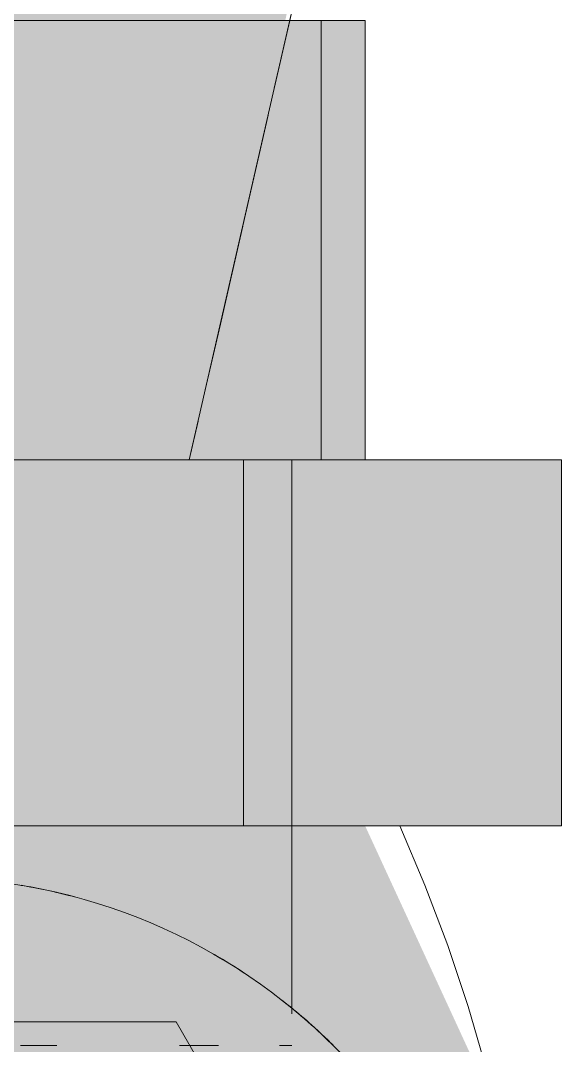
# Model space of a CAD drawing. Header units: millimetres. Extents: x -4000 to 187956, y -58990 to 162485.
# Drawn here: x 13923.24 to 13941.71, y 15914.24 to 15949.24 of the extents above; entities that cross this region are included whole.
import ezdxf

# ---------------------------------------------------------------- set-up
doc = ezdxf.new("R2010")
doc.units = ezdxf.units.MM
doc.layers.add('A-GENM', color=13, linetype='Continuous', lineweight=9)
doc.layers.add('P-PIPE', color=3, linetype='Continuous', lineweight=9)

# ---------------------------------------------------------------- blocks, each defined once
blk = doc.blocks.new('DHA_Cụm đồng hồ đo nước_DN15-50 _ Kèm rắc co đồng_rắc co ren ngoài_ nối thẳng ren ngoài_van 1 chiều đồng_ van cổng đồng_ - DN20-1977990-0_000')
at = {"layer": 'P-PIPE', "lineweight": 13, "transparency": 33554534}
for points in [[(-6.25, -75.5), (10.824, -75.499), (10.824, -72.5), (-10.825, -72.5), (-10.825, -75.5), (-6.893, -75.5)], [(0, -87.5), (15, -87.5), (15, -72.5), (0, -72.5), (0, -85.305)], [(-8.839, -87.5), (12.074, -87.5), (12.074, -75.5), (-12.074, -75.5), (-12.074, -87.5), (-10.825, -87.5)], [(10.825, -107.5), (12.5, -107.5), (12.074, -87.5), (-12.5, -87.5), (-12.074, -107.5), (8.839, -107.5)], [(8.66, -107.5), (10, -107.5), (9.659, -87.5), (-10, -87.5), (-9.659, -107.5), (7.071, -107.5)]]:
    blk.add_hatch(color=83, dxfattribs=at).paths.add_polyline_path(points)
at = {"layer": 'P-PIPE', "color": 83, "lineweight": 13}
for p, q in [((0, -72.5), (15, -72.5)), ((3.506, -72.5), (5.89, -72.5)), ((5.871, -72.5), (4.391, -72.5)), ((4.429, -72.5), (5.89, -72.5)), ((7.665, -72.5), (8.839, -72.5)), ((9.623, -72.5), (10.825, -72.5)), ((12.074, -72.5), (12.5, -72.5)), ((12.074, -72.5), (12.5, -72.5)), ((15, -72.5), (13.5, -72.5)), ((15, -72.5), (15, -87.5)), ((15, -87.5), (15, -72.5)), ((10.824, -87.5), (0, -87.5)), ((6.25, -87.5), (3.506, -87.5)), ((6.25, -87.5), (3.506, -87.5)), ((5, -87.5), (3.524, -87.5)), ((6.3, -87.5), (5, -87.5)), ((8.839, -87.5), (6.789, -87.5)), ((8.839, -87.5), (6.789, -87.5)), ((8.66, -87.5), (7.071, -87.5)), ((9.659, -87.5), (8.66, -87.5)), ((9.659, -87.5), (8.66, -87.5)), ((10.825, -87.5), (9.623, -87.5)), ((10.825, -87.5), (9.623, -87.5)), ((10, -87.5), (9.659, -87.5)), ((10, -87.5), (9.659, -87.5)), ((15, -87.5), (10.854, -87.5)), ((12.5, -87.5), (12.074, -87.5)), ((12.5, -87.5), (12.074, -87.5)), ((12.5, -87.5), (12.074, -87.5)), ((12.5, -87.5), (12.074, -87.5)), ((12.5, -100), (12.5, -87.5)), ((13.5, -87.5), (15, -87.5)), ((12.5, -104.767), (12.5, -100)), ((12.5, -106.423), (12.5, -104.767))]:
    blk.add_line(p, q, dxfattribs=at)
blk = doc.blocks.new('DHA_Đồng hồ đo nước_Thân gang_Nối ren_DN15-50 - DN20-1977592-0_000')
at = {"layer": 'P-PIPE', "lineweight": 13, "transparency": 33554534}
for points in [[(-87.5, 9), (-87.5, -9), (-40.069, -19.357), (-43.124, -10.824), (-44.285, -4.368), (-43.916, 6.893), (-41.764, 15.362), (-39.801, 19.903), (-85.305, 9.502)], [(-87.5, 9.546), (-87.5, -13.5), (-72.5, -13.04), (-72.5, 13.5), (-87.5, 13.04), (-87.5, 11.691)]]:
    blk.add_hatch(color=83, dxfattribs=at).paths.add_polyline_path(points)
at = {"layer": 'P-PIPE', "color": 83, "lineweight": 13}
for p, q in [((-87.5, 10.942), (-87.5, -13.5)), ((-87.5, 2.545), (-87.5, -3.308)), ((-72.5, -3.494), (-72.5, 0)), ((-72.5, -6.75), (-72.5, -3.494)), ((-87.5, -4.5), (-87.5, -7.219)), ((-72.5, -5.908), (-72.5, -4.425)), ((-72.5, -9.546), (-72.5, -6.75)), ((-87.5, -7.794), (-87.5, -8.994)), ((-87.5, -9), (-45.241, -18.659)), ((-72.5, -11.691), (-72.5, -9.546)), ((-87.5, -10.913), (-87.5, -11.691)), ((-72.5, -11.691), (-72.5, -10.913)), ((-72.5, -13.04), (-72.5, -11.691)), ((-87.5, -13.04), (-87.5, -13.5)), ((-72.5, -13.5), (-72.5, -13.04)), ((-72.5, -13.5), (-72.5, -13.04)), ((-87.5, -13.5), (-72.5, -13.5))]:
    blk.add_line(p, q, dxfattribs=at)
blk = doc.blocks.new('DHA_Van 1 chiều_Đồng_DN15-50 - DN20-1977565-0_000')
at = {"layer": 'A-GENM', "lineweight": 13, "transparency": 33554534}
blk.add_hatch(color=83, dxfattribs=at).paths.add_polyline_path([(-18.74, 0), (-17.559, -6.338), (-16.095, -9.87), (-12.958, -13.958), (-8.87, -17.095), (-4.109, -19.067), (1, -19.74), (6.109, -19.067), (10.87, -17.095), (17.363, -10.824), (18.95, -7.807), (20.481, -1.966), (20.74, 0), (18.95, 7.807), (18.095, 9.87), (14.958, 13.958), (10.87, 17.095), (6.109, 19.067), (0.705, 19.701), (-4.109, 19.067), (-8.87, 17.095), (-12.958, 13.958), (-17.559, 6.338), (-18.067, 5.109)])
at = {"layer": 'P-PIPE', "lineweight": 13, "transparency": 33554534}
for points in [[(-13.805, 6.893), (-13.805, -8.548), (1, -17.095), (15.805, -8.548), (15.805, 8.548), (0.705, 16.925), (-13.805, 8.548)], [(22.5, 10.854), (22.5, -10.854), (35, -10.824), (35, 10.854)], [(22.5, -9.659), (35, -8.66), (35, 8.66), (22.5, 8.66), (22.5, -8.66)], [(-22.5, -12.761), (-22.5, -15.522), (-9.892, -20.021), (3.403, -20.493), (13.164, -19.308), (22.5, -15.002), (22.5, 0), (1, 0), (0.705, -10), (-22.5, -10.824)], [(22.5, -10.854), (22.5, -21.708), (35, -21.708), (35, -10.854)]]:
    blk.add_hatch(color=83, dxfattribs=at).paths.add_polyline_path(points)
at = {"layer": 'A-GENM', "color": 83, "lineweight": 13}
for start, end in [(180, 360), (345, 350.5015), (326.498, 330), (315, 322.2511)]:
    blk.add_arc((1, 0), 19.74, start, end, dxfattribs=at)
at = {"layer": 'P-PIPE', "color": 83, "lineweight": 13}
for p, q in [((22.5, -10.854), (22.5, 10.854)), ((35, 10.854), (35, -10.854)), ((15.805, -8.548), (15.805, 8.548)), ((15.805, 8.548), (15.805, -8.548)), ((22.5, 0), (22.5, -11.446)), ((22.5, -5), (22.5, -3.26)), ((22.5, -5), (22.5, -3.26)), ((22.5, -3.493), (22.5, -5)), ((22.5, -3.842), (22.5, -5.445)), ((35, -3.524), (35, -5)), ((35, -5), (35, -6.3)), ((35, -7.071), (35, -8.66)), ((1, -17.095), (15.805, -8.548)), ((15.805, -8.548), (1, -17.095)), ((22.5, -10), (22.5, -8.66)), ((22.5, -10), (22.5, -8.66)), ((35, -8.66), (35, -9.659)), ((35, -8.66), (35, -9.659)), ((35, -9.659), (35, -10)), ((35, -9.659), (35, -10)), ((22.5, -10.824), (22.5, -10.854)), ((35, -10.854), (35, -10.824)), ((22.5, -21.708), (22.5, -10.854)), ((22.5, -10.854), (35, -10.854)), ((22.5, -10.854), (35, -10.854)), ((22.5, -10.948), (22.5, -11.446)), ((35, -10.854), (35, -21.708)), ((22.5, -11.446), (22.5, -16.187)), ((22.5, -12.631), (22.5, -13.817)), ((22.5, -13.459), (22.5, -16.187)), ((35, -15), (35, -13.5)), ((22.5, -15.002), (22.5, -16.187)), ((35, -21.708), (35, -15)), ((22.5, -16.187), (22.5, -21.708)), ((22.5, -21.708), (35, -21.708))]:
    blk.add_line(p, q, dxfattribs=at)
at = {"layer": 'P-PIPE', "color": 83, "lineweight": 13, "flags": 128}
blk.add_lwpolyline([(22.5, -16.187), (20.475, -17.047), (18.417, -17.825), (16.33, -18.52), (14.217, -19.131), (12.081, -19.657), (9.925, -20.097), (7.754, -20.451), (5.571, -20.717), (3.378, -20.896), (1.18, -20.987), (-1.02, -20.991), (-3.218, -20.906), (-5.411, -20.733), (-7.595, -20.473), (-9.768, -20.126), (-11.924, -19.692), (-14.062, -19.172), (-16.177, -18.567), (-18.266, -17.878), (-20.326, -17.106), (-22.354, -16.253), (-22.5, -16.187)], dxfattribs=at)
blk = doc.blocks.new('DHA_Cụm đồng hồ đo nước_DN15-50 _ Kèm rắc co đồng_rắc co ren ngoài_ nối thẳng ren ngoài_van 1 chiều đồng_ van cổng đồng_ - DN20-V2-0_000')
at = {"layer": 'P-PIPE', "lineweight": 13, "transparency": 33554534}
for points in [[(-6.25, -75.5), (10.824, -75.499), (10.824, -72.5), (-10.825, -72.5), (-10.825, -75.5), (-6.893, -75.5)], [(0, -87.5), (15, -87.5), (15, -72.5), (0, -72.5), (0, -85.305)], [(-8.839, -87.5), (12.074, -87.5), (12.074, -75.5), (-12.074, -75.5), (-12.074, -87.5), (-10.825, -87.5)], [(10.825, -107.5), (12.5, -107.5), (12.074, -87.5), (-12.5, -87.5), (-12.074, -107.5), (8.839, -107.5)], [(8.66, -107.5), (10, -107.5), (9.659, -87.5), (-10, -87.5), (-9.659, -107.5), (7.071, -107.5)]]:
    blk.add_hatch(color=83, dxfattribs=at).paths.add_polyline_path(points)
at = {"layer": 'P-PIPE', "color": 83, "lineweight": 13}
for p, q in [((5.871, -72.5), (4.391, -72.5)), ((4.429, -72.5), (5.89, -72.5)), ((4.429, -72.5), (5.89, -72.5)), ((4.523, -72.5), (5.871, -72.5)), ((12.074, -72.5), (12.5, -72.5)), ((12.074, -72.5), (12.5, -72.5)), ((15, -72.5), (13.5, -72.5)), ((13.5, -72.5), (15, -72.5)), ((15, -72.5), (15, -87.5)), ((15, -87.5), (15, -72.5)), ((9.659, -87.5), (8.66, -87.5)), ((9.659, -87.5), (8.66, -87.5)), ((10, -87.5), (9.659, -87.5)), ((10, -87.5), (9.659, -87.5)), ((12.5, -87.5), (12.074, -87.5)), ((12.5, -87.5), (12.074, -87.5)), ((12.5, -87.5), (12.074, -87.5)), ((12.5, -87.5), (12.074, -87.5)), ((12.5, -100), (12.5, -87.5)), ((15, -87.5), (13.5, -87.5)), ((13.5, -87.5), (15, -87.5)), ((12.5, -102.808), (12.5, -100)), ((12.5, -104.767), (12.5, -103.55)), ((12.5, -106.423), (12.5, -104.767)), ((3.235, -107.5), (4.48, -107.5)), ((3.235, -107.5), (4.48, -107.5)), ((4.467, -107.5), (3.26, -107.5)), ((4.467, -107.5), (3.26, -107.5)), ((9.659, -107.5), (8.66, -107.5)), ((9.659, -107.5), (8.66, -107.5)), ((10, -107.5), (9.659, -107.5)), ((10, -107.5), (9.659, -107.5)), ((12.074, -107.5), (12.5, -107.5)), ((12.074, -107.5), (12.5, -107.5))]:
    blk.add_line(p, q, dxfattribs=at)
blk = doc.blocks.new('DHA_Đồng hồ đo nước_Thân gang_Nối ren_DN15-50 - DN20-V3-0_000')
at = {"layer": 'P-PIPE', "lineweight": 13, "transparency": 33554534}
for points in [[(-87.5, 9), (-87.5, -9), (-40.069, -19.357), (-43.124, -10.824), (-44.285, -4.368), (-43.916, 6.893), (-41.764, 15.362), (-39.801, 19.903), (-85.305, 9.502)], [(-87.5, 9.546), (-87.5, -13.5), (-72.5, -13.04), (-72.5, 13.5), (-87.5, 13.04), (-87.5, 11.691)]]:
    blk.add_hatch(color=83, dxfattribs=at).paths.add_polyline_path(points)
at = {"layer": 'P-PIPE', "color": 83, "lineweight": 13}
for p, q in [((-72.5, -5.907), (-72.5, -4.425)), ((-72.5, -5.907), (-72.5, -4.425)), ((-87.5, -9), (-86.185, -9.301)), ((-85.112, -9.546), (-79.518, -10.824)), ((-79.514, -10.825), (-75.726, -11.691)), ((-87.5, -10.913), (-87.5, -11.691)), ((-87.5, -10.913), (-87.5, -11.691)), ((-72.5, -11.691), (-72.5, -10.913)), ((-72.5, -11.691), (-72.5, -10.913)), ((-74.815, -11.899), (-72.5, -12.429)), ((-72.5, -12.429), (-45.241, -18.659)), ((-87.5, -13.04), (-87.5, -13.5)), ((-87.5, -13.04), (-87.5, -13.5)), ((-72.5, -13.5), (-72.5, -13.04)), ((-72.5, -13.5), (-72.5, -13.04)), ((-87.5, -13.5), (-72.5, -13.5))]:
    blk.add_line(p, q, dxfattribs=at)
blk = doc.blocks.new('DHA_Van 1 chiều_Đồng_DN15-50 - DN20-V4-0_000')
at = {"layer": 'A-GENM', "lineweight": 13, "transparency": 33554534}
blk.add_hatch(color=83, dxfattribs=at).paths.add_polyline_path([(-18.74, 0), (-17.559, -6.338), (-16.095, -9.87), (-12.958, -13.958), (-8.87, -17.095), (-4.109, -19.067), (1, -19.74), (6.109, -19.067), (10.87, -17.095), (17.363, -10.824), (18.95, -7.807), (20.481, -1.966), (20.74, 0), (18.95, 7.807), (18.095, 9.87), (14.958, 13.958), (10.87, 17.095), (6.109, 19.067), (0.705, 19.701), (-4.109, 19.067), (-8.87, 17.095), (-12.958, 13.958), (-17.559, 6.338), (-18.067, 5.109)])
at = {"layer": 'P-PIPE', "lineweight": 13, "transparency": 33554534}
for points in [[(-13.805, 6.893), (-13.805, -8.548), (1, -17.095), (15.805, -8.548), (15.805, 8.548), (0.705, 16.925), (-13.805, 8.548)], [(22.5, 10.854), (22.5, -10.854), (35, -10.824), (35, 10.854)], [(22.5, -9.659), (35, -8.66), (35, 8.66), (22.5, 8.66), (22.5, -8.66)], [(-22.5, -12.761), (-22.5, -15.522), (-9.892, -20.021), (3.403, -20.493), (13.164, -19.308), (22.5, -15.002), (22.5, 0), (1, 0), (0.705, -10), (-22.5, -10.824)], [(22.5, -10.854), (22.5, -21.708), (35, -21.708), (35, -10.854)]]:
    blk.add_hatch(color=83, dxfattribs=at).paths.add_polyline_path(points)
at = {"layer": 'A-GENM', "color": 83, "lineweight": 13}
for start, end in [(345.3204, 350.5017), (345.3204, 350.5015), (326.4982, 330), (326.4982, 330), (315.0002, 320.4363), (315.0002, 320.4363)]:
    blk.add_arc((1, 0), 19.74, start, end, dxfattribs=at)
at = {"layer": 'P-PIPE', "color": 83, "lineweight": 13}
for p, q in [((22.5, -3.493), (22.5, -5)), ((22.5, -5), (22.5, -3.493)), ((22.5, -5), (22.5, -3.522)), ((22.5, -5), (22.5, -3.522)), ((22.5, -3.842), (22.5, -5.445)), ((22.5, -3.842), (22.5, -5.445)), ((22.5, -10), (22.5, -8.66)), ((35, -8.66), (35, -9.659)), ((35, -8.66), (35, -9.659)), ((35, -9.659), (35, -10)), ((22.5, -10.824), (22.5, -10.854)), ((22.5, -10.854), (22.5, -10.824)), ((35, -10.824), (35, -10.854)), ((35, -10.854), (35, -10.824)), ((22.5, -10.854), (35, -10.854)), ((22.5, -10.854), (35, -10.854)), ((22.5, -10.948), (22.5, -11.446)), ((22.5, -10.948), (22.5, -11.446)), ((22.5, -12.631), (22.5, -13.817)), ((22.5, -16.187), (22.5, -12.631)), ((22.5, -13.459), (22.5, -14.955)), ((22.5, -13.459), (22.5, -16.187)), ((35, -13.5), (35, -15)), ((35, -15), (35, -13.5)), ((22.5, -14.955), (22.5, -15.876)), ((22.5, -15.002), (22.5, -16.187)), ((35, -15), (35, -21.708)), ((35, -21.708), (35, -15)), ((22.5, -15.876), (22.5, -16.187)), ((22.5, -16.187), (22.5, -21.708)), ((22.5, -21.708), (22.5, -16.187)), ((22.5, -21.708), (35, -21.708))]:
    blk.add_line(p, q, dxfattribs=at)
at = {"layer": 'P-PIPE', "color": 83, "lineweight": 13, "flags": 128}
blk.add_lwpolyline([(22.5, -16.187), (20.475, -17.047), (18.417, -17.825), (16.33, -18.52), (14.217, -19.131), (12.081, -19.657), (9.925, -20.097), (7.754, -20.451), (6.033, -20.661)], dxfattribs=at)
blk = doc.blocks.new('DHA_Cụm đồng hồ đo nước_DN15-50 _ Kèm rắc co đồng_rắc co ren ngoài_ nối thẳng ren ngoài_van 1 chiều đồng_ van cổng đồng_ - DN20-V8-0_000')
at = {"layer": 'P-PIPE', "lineweight": 13, "transparency": 33554534}
for points in [[(13909.175, 15946.238), (13930.825, 15946.24), (13930.825, 15949.238), (13909.175, 15949.238)], [(13920, 15934.238), (13935, 15934.238), (13935, 15949.238), (13920, 15949.238), (13920, 15936.432)], [(13907.926, 15934.238), (13932.074, 15934.238), (13932.074, 15946.238), (13907.926, 15946.238), (13907.926, 15936.432)], [(13920, 15914.238), (13932.5, 15914.238), (13932.074, 15934.238), (13907.5, 15934.238), (13907.926, 15914.238), (13916.765, 15914.238)], [(13930, 15914.238), (13929.659, 15934.238), (13910, 15934.238), (13910.341, 15914.238), (13929.659, 15914.238)]]:
    blk.add_hatch(color=83, dxfattribs=at).paths.add_polyline_path(points)
at = {"layer": 'P-PIPE', "color": 83, "lineweight": 13}
for p, q in [((13925.871, 15949.238), (13924.391, 15949.238)), ((13924.391, 15949.238), (13925.871, 15949.238)), ((13935, 15949.238), (13933.5, 15949.238)), ((13933.5, 15949.238), (13935, 15949.238)), ((13935, 15949.237), (13935, 15934.238)), ((13935, 15934.238), (13935, 15949.237)), ((13932.5, 15921.738), (13932.5, 15934.237)), ((13935, 15934.238), (13933.5, 15934.238)), ((13933.5, 15934.238), (13935, 15934.238)), ((13932.5, 15918.929), (13932.5, 15921.737)), ((13932.5, 15916.971), (13932.5, 15918.187)), ((13932.5, 15915.315), (13932.5, 15916.971))]:
    blk.add_line(p, q, dxfattribs=at)
for centre, major_axis, start_param, end_param in [((13920, 15949.238), (12.5, 0), 1.080107, 1.208604), ((13920, 15949.238), (12.5, 0), 5.07458, 5.203078), ((13920, 15949.238), (12.5, 0), 0, 0.261799), ((13920, 15949.238), (-12.5, 0), 2.879793, 3.141593), ((13920, 15934.238), (10, 0), 0.261799, 0.523599), ((13920, 15934.238), (-10, 0), 2.617994, 2.879793), ((13920, 15934.238), (-10, 0), 3.141593, 3.403392), ((13920, 15934.238), (-10, 0), 2.879793, 3.141593), ((13920, 15934.238), (-12.5, 0), 3.141593, 3.403392), ((13920, 15934.238), (-12.5, 0), 2.879793, 3.141593), ((13920, 15934.238), (-12.5, 0), 2.879793, 3.141593), ((13920, 15934.238), (-12.5, 0), 3.141593, 3.403392), ((13920, 15914.238), (12.5, 0), 4.974188, 5.07898), ((13920, 15914.238), (-12.5, 0), 4.345797, 4.45059), ((13920, 15914.238), (10, 0), 1.107771, 1.238761), ((13920, 15914.238), (-10, 0), 1.902832, 2.033821), ((13920, 15914.238), (10, 0), 0.261799, 0.523599), ((13920, 15914.238), (-10, 0), 2.617994, 2.879793), ((13920, 15914.238), (-10, 0), 3.141593, 3.403392), ((13920, 15914.238), (-10, 0), 2.879793, 3.141593), ((13920, 15914.238), (-12.5, 0), 2.879793, 3.141593), ((13920, 15914.238), (12.5, 0), 0, 0.261799)]:
    blk.add_ellipse(centre, major_axis=major_axis, ratio=0.000003, start_param=start_param, end_param=end_param, dxfattribs=at)
blk = doc.blocks.new('DHA_Đồng hồ đo nước_Thân gang_Nối ren_DN15-50 - DN20-V9-0_000')
at = {"layer": 'P-PIPE', "lineweight": 13, "transparency": 33554534}
for points in [[(13917.75, 15934.238), (13929, 15934.238), (13939.357, 15981.669), (13930.825, 15978.614), (13924.368, 15977.453), (13913.107, 15977.823), (13904.638, 15979.974), (13900.098, 15981.937), (13912.125, 15934.238), (13917.536, 15934.238)], [(13920, 15934.238), (13933.5, 15934.238), (13933.04, 15949.238), (13906.5, 15949.238), (13906.96, 15934.238), (13917.536, 15934.238)]]:
    blk.add_hatch(color=83, dxfattribs=at).paths.add_polyline_path(points)
at = {"layer": 'P-PIPE', "color": 83, "lineweight": 13}
for p, q in [((13932.429, 15949.237), (13938.659, 15976.496)), ((13931.9, 15946.923), (13932.429, 15949.237)), ((13933.5, 15934.238), (13933.5, 15949.237)), ((13931.112, 15943.48), (13931.691, 15946.013)), ((13930.825, 15942.224), (13931.112, 15943.479)), ((13930.459, 15940.621), (13930.825, 15942.22)), ((13930.059, 15938.869), (13930.459, 15940.621)), ((13929.546, 15936.627), (13930.059, 15938.869)), ((13929, 15934.238), (13929.301, 15935.553))]:
    blk.add_line(p, q, dxfattribs=at)
for centre, major_axis, start_param, end_param in [((13920, 15949.238), (13.5, 0), 1.117872, 1.236851), ((13920, 15949.238), (13.5, 0), 5.046333, 5.165313), ((13920, 15949.238), (13.5, 0), 0.523599, 0.629389), ((13920, 15949.238), (13.5, 0), 5.653797, 5.759586), ((13920, 15949.238), (-13.5, 0), 3.141593, 3.403392), ((13920, 15949.238), (-13.5, 0), 2.879793, 3.141593), ((13920, 15934.238), (-13.5, 0), 2.512204, 2.617994), ((13920, 15934.238), (13.5, 0), 0.523599, 0.629389), ((13920, 15934.238), (-13.5, 0), 2.879793, 3.141593), ((13920, 15934.238), (13.5, 0), 0, 0.261799)]:
    blk.add_ellipse(centre, major_axis=major_axis, ratio=0.000003, start_param=start_param, end_param=end_param, dxfattribs=at)
blk = doc.blocks.new('DHA_Van 1 chiều_Đồng_DN15-50 - DN20-V10-0_000')
at = {"layer": 'A-GENM', "lineweight": 13, "transparency": 33554534}
blk.add_hatch(color=83, dxfattribs=at).paths.add_polyline_path([(13920, 15880.498), (13926.336, 15881.679), (13929.87, 15883.143), (13933.958, 15886.28), (13937.095, 15890.368), (13939.068, 15895.129), (13939.74, 15900.238), (13939.068, 15905.347), (13937.095, 15910.108), (13930.825, 15916.601), (13927.809, 15918.187), (13921.966, 15919.719), (13920, 15919.978), (13912.192, 15918.187), (13910.13, 15917.333), (13906.042, 15914.196), (13902.905, 15910.108), (13900.933, 15905.347), (13900.299, 15899.942), (13900.933, 15895.129), (13902.905, 15890.368), (13906.042, 15886.28), (13913.664, 15881.679), (13914.891, 15881.171)])
at = {"layer": 'P-PIPE', "lineweight": 13, "transparency": 33554534}
for points in [[(13909.146, 15921.738), (13930.854, 15921.738), (13930.825, 15934.238), (13909.146, 15934.238)], [(13929.659, 15921.738), (13928.66, 15934.238), (13911.34, 15934.238), (13911.34, 15921.738), (13928.66, 15921.738)], [(13930.854, 15921.738), (13941.709, 15921.738), (13941.709, 15934.238), (13930.854, 15934.238)], [(13930, 15876.738), (13935.522, 15876.738), (13940.021, 15889.346), (13940.493, 15902.642), (13939.308, 15912.402), (13935.002, 15921.738), (13920, 15921.738), (13920, 15900.238), (13930, 15899.942), (13930, 15877.113)], [(13913.107, 15885.433), (13928.548, 15885.433), (13937.095, 15900.238), (13928.548, 15915.043), (13911.452, 15915.043), (13903.076, 15899.942), (13911.452, 15885.433)]]:
    blk.add_hatch(color=83, dxfattribs=at).paths.add_polyline_path(points)
at = {"layer": 'A-GENM', "color": 83, "lineweight": 13}
for start, end in [(75.3204, 80.5015), (75.3204, 80.5015), (56.4982, 60), (56.4982, 60), (45.0002, 50.4361), (45.0002, 50.4361)]:
    blk.add_arc((13920, 15900.238), 19.74, start, end, dxfattribs=at)
at = {"layer": 'P-PIPE', "color": 83, "lineweight": 13}
for p, q in [((13930.825, 15934.238), (13930.854, 15934.238)), ((13930.854, 15934.238), (13930.825, 15934.238)), ((13930.854, 15921.738), (13930.854, 15934.237)), ((13930.854, 15921.738), (13930.854, 15934.237)), ((13933.5, 15934.238), (13935, 15934.238)), ((13935, 15934.238), (13933.5, 15934.238)), ((13935, 15934.238), (13941.708, 15934.238)), ((13941.708, 15934.238), (13935, 15934.238)), ((13941.709, 15921.738), (13941.709, 15934.237)), ((13923.493, 15921.738), (13925, 15921.738)), ((13925, 15921.738), (13923.493, 15921.738)), ((13930.825, 15921.738), (13930.854, 15921.738)), ((13930.854, 15921.738), (13930.825, 15921.738)), ((13932.631, 15921.738), (13933.817, 15921.738)), ((13933.817, 15921.738), (13932.631, 15921.738)), ((13935.002, 15921.738), (13933.817, 15921.738)), ((13935.002, 15921.738), (13936.187, 15921.738)), ((13936.187, 15921.738), (13935.002, 15921.738)), ((13936.187, 15921.738), (13941.708, 15921.738)), ((13941.708, 15921.738), (13936.187, 15921.738))]:
    blk.add_line(p, q, dxfattribs=at)
at = {"layer": 'P-PIPE', "color": 83, "lineweight": 13, "flags": 128}
blk.add_lwpolyline([(13936.188, 15921.737), (13937.047, 15919.713), (13937.825, 15917.656), (13938.52, 15915.568), (13939.131, 15913.455), (13939.657, 15911.319), (13940.097, 15909.164), (13940.451, 15906.992), (13940.661, 15905.271)], dxfattribs=at)
at = {"layer": 'P-PIPE', "color": 83, "lineweight": 13}
for centre, major_axis, start_param, end_param in [((13920, 15934.238), (10, 0), 0.261799, 0.523599), ((13920, 15934.238), (-10, 0), 2.617994, 2.879793), ((13920, 15934.238), (10, 0), 0, 0.261799), ((13920, 15934.238), (10, 0), 6.021386, 6.283185), ((13920, 15921.738), (10, 0), 1.047204, 1.210813), ((13920, 15921.738), (-10, 0), 1.930779, 2.094389), ((13920, 15921.738), (16.187, 0), 1.227713, 1.331136), ((13920, 15921.738), (16.187, 0), 4.952049, 5.055472), ((13920, 15921.738), (10, 0), 0.261799, 0.523599), ((13920, 15921.738), (-10, 0), 2.617994, 2.879793), ((13920, 15921.738), (10, 0), 0, 0.261799), ((13920, 15921.738), (-10, 0), 2.879793, 3.141593), ((13920, 15921.738), (16.187, 0), 0.785398, 0.828053), ((13920, 15921.738), (16.187, 0), 5.455132, 5.497787), ((13920, 15921.738), (-16.187, 0), 3.534301, 3.730641), ((13920, 15921.738), (16.187, 0), 5.694137, 5.890477), ((13920, 15921.738), (16.187, 0), 0.196359, 0.392699), ((13920, 15921.738), (-16.187, 0), 2.748894, 2.945234), ((13920, 15921.738), (-16.187, 0), 3.141602, 3.337942), ((13920, 15921.738), (-16.187, 0), 2.945243, 3.141584)]:
    blk.add_ellipse(centre, major_axis=major_axis, ratio=0.000003, start_param=start_param, end_param=end_param, dxfattribs=at)
blk = doc.blocks.new('DHA_Cụm đồng hồ đo nước_DN15-50 _ Kèm rắc co đồng_rắc co ren ngoài_ nối thẳng ren ngoài_van 1 chiều đồng_ van cổng đồng_ - DN20-V14-0_000')
at = {"layer": 'P-PIPE', "lineweight": 13, "transparency": 33554534}
for points in [[(13909.175, 15946.239), (13930.825, 15946.24), (13930.825, 15949.239), (13909.175, 15949.239)], [(13920, 15934.239), (13935, 15934.239), (13935, 15949.239), (13920, 15949.239), (13920, 15936.432)], [(13907.926, 15934.239), (13932.074, 15934.239), (13932.074, 15946.239), (13907.926, 15946.239), (13907.926, 15936.432)], [(13920, 15914.239), (13932.5, 15914.239), (13932.074, 15934.239), (13907.5, 15934.239), (13907.926, 15914.239), (13916.765, 15914.239)], [(13910, 15914.239), (13930, 15914.239), (13929.659, 15934.239), (13910, 15934.239), (13910, 15918.187)]]:
    blk.add_hatch(color=83, dxfattribs=at).paths.add_polyline_path(points)
at = {"layer": 'P-PIPE', "color": 83, "lineweight": 13}
for p, q in [((13924.392, 15949.239), (13925.871, 15949.239)), ((13933.5, 15949.239), (13935, 15949.239)), ((13935, 15949.237), (13935, 15934.239)), ((13935, 15934.239), (13935, 15949.237)), ((13932.5, 15921.739), (13932.5, 15934.237)), ((13935, 15934.239), (13933.5, 15934.239)), ((13933.5, 15934.239), (13935, 15934.239)), ((13932.5, 15918.93), (13932.5, 15921.737)), ((13932.5, 15916.972), (13932.5, 15918.187)), ((13932.5, 15915.316), (13932.5, 15916.972))]:
    blk.add_line(p, q, dxfattribs=at)
for centre, major_axis, start_param, end_param in [((13920, 15949.239), (12.5, 0), 5.074588, 5.203078), ((13920, 15949.239), (12.5, 0), 0, 0.261799), ((13920, 15949.239), (-12.5, 0), 2.879793, 3.141593), ((13920, 15934.239), (10, 0), 0.261799, 0.523599), ((13920, 15934.239), (-10, 0), 2.617994, 2.879793), ((13920, 15934.239), (-10, 0), 3.141593, 3.403392), ((13920, 15934.239), (-10, 0), 2.879793, 3.141593), ((13920, 15934.239), (-12.5, 0), 3.141593, 3.403392), ((13920, 15934.239), (-12.5, 0), 2.879793, 3.141593), ((13920, 15934.239), (-12.5, 0), 2.879793, 3.141593), ((13920, 15934.239), (-12.5, 0), 3.141593, 3.403392), ((13920, 15914.239), (12.5, 0), 4.974188, 5.07898), ((13920, 15914.239), (-12.5, 0), 4.345797, 4.45059), ((13920, 15914.239), (10, 0), 1.107771, 1.238761), ((13920, 15914.239), (-10, 0), 1.902832, 2.033821), ((13920, 15914.239), (-10, 0), 3.141593, 3.665191), ((13920, 15914.239), (-10, 0), 2.617994, 3.141593), ((13920, 15914.239), (-12.5, 0), 2.879793, 3.141593), ((13920, 15914.239), (12.5, 0), 0, 0.261799)]:
    blk.add_ellipse(centre, major_axis=major_axis, ratio=0.000003, start_param=start_param, end_param=end_param, dxfattribs=at)
blk = doc.blocks.new('DHA_Đồng hồ đo nước_Thân gang_Nối ren_DN15-50 - DN20-V15-0_000')
at = {"layer": 'P-PIPE', "lineweight": 13, "transparency": 33554534}
for points in [[(13917.75, 15934.239), (13929, 15934.239), (13939.357, 15981.669), (13930.825, 15978.615), (13924.368, 15977.454), (13913.107, 15977.823), (13904.638, 15979.974), (13900.098, 15981.938), (13912.125, 15934.239), (13917.536, 15934.239)], [(13920, 15934.239), (13933.5, 15934.239), (13933.04, 15949.239), (13906.5, 15949.239), (13906.96, 15934.239), (13917.536, 15934.239)]]:
    blk.add_hatch(color=83, dxfattribs=at).paths.add_polyline_path(points)
at = {"layer": 'P-PIPE', "color": 83, "lineweight": 13}
for p, q in [((13932.429, 15949.238), (13938.659, 15976.496)), ((13931.9, 15946.924), (13932.428, 15949.237)), ((13933.5, 15934.239), (13933.5, 15949.237)), ((13931.112, 15943.48), (13931.691, 15946.013)), ((13930.825, 15942.225), (13931.112, 15943.48)), ((13930.459, 15940.623), (13930.825, 15942.221)), ((13930.059, 15938.87), (13930.459, 15940.622)), ((13929.546, 15936.627), (13930.059, 15938.87)), ((13929, 15934.239), (13929.301, 15935.554))]:
    blk.add_line(p, q, dxfattribs=at)
for centre, major_axis, start_param, end_param in [((13920, 15949.239), (-13.5, 0), 1.904748, 2.023724), ((13920, 15949.239), (13.5, 0), 5.653797, 5.759586), ((13920, 15949.239), (-13.5, 0), 3.141593, 3.403392), ((13920, 15949.239), (-13.5, 0), 2.879793, 3.141593), ((13920, 15934.239), (-13.5, 0), 2.512204, 2.617994), ((13920, 15934.239), (13.5, 0), 0.523599, 0.629389), ((13920, 15934.239), (-13.5, 0), 2.879793, 3.141593), ((13920, 15934.239), (13.5, 0), 0, 0.261799)]:
    blk.add_ellipse(centre, major_axis=major_axis, ratio=0.000003, start_param=start_param, end_param=end_param, dxfattribs=at)
blk = doc.blocks.new('DHA_Van 1 chiều_Đồng_DN15-50 - DN20-V16-0_000')
at = {"layer": 'A-GENM', "lineweight": 13, "transparency": 33554534}
blk.add_hatch(color=83, dxfattribs=at).paths.add_polyline_path([(13920, 15880.499), (13926.335, 15881.679), (13929.87, 15883.143), (13933.958, 15886.28), (13937.095, 15890.369), (13939.068, 15895.13), (13939.74, 15900.239), (13939.068, 15905.348), (13937.095, 15910.109), (13930.825, 15916.602), (13927.81, 15918.187), (13921.966, 15919.72), (13920, 15919.979), (13912.19, 15918.187), (13910.13, 15917.334), (13906.042, 15914.197), (13902.905, 15910.109), (13900.933, 15905.348), (13900.299, 15899.942), (13900.933, 15895.13), (13902.905, 15890.369), (13906.042, 15886.28), (13913.665, 15881.679), (13914.891, 15881.171)])
at = {"layer": 'P-PIPE', "lineweight": 13, "transparency": 33554534}
for points in [[(13909.146, 15921.739), (13930.854, 15921.739), (13930.825, 15934.239), (13909.146, 15934.239)], [(13929.659, 15921.739), (13928.66, 15934.239), (13911.34, 15934.239), (13911.34, 15921.739), (13928.66, 15921.739)], [(13930.854, 15921.739), (13941.709, 15921.739), (13941.709, 15934.239), (13930.854, 15934.239)], [(13930, 15876.739), (13935.522, 15876.739), (13940.021, 15889.347), (13940.493, 15902.642), (13939.308, 15912.403), (13935.002, 15921.739), (13920, 15921.739), (13920, 15900.239), (13930, 15899.942), (13930, 15877.113)], [(13913.107, 15885.434), (13928.548, 15885.434), (13937.095, 15900.239), (13928.548, 15915.044), (13911.452, 15915.044), (13903.076, 15899.942), (13911.452, 15885.434)]]:
    blk.add_hatch(color=83, dxfattribs=at).paths.add_polyline_path(points)
at = {"layer": 'A-GENM', "color": 83, "lineweight": 13}
for start, end in [(75.3204, 80.5015), (75.3204, 80.5015), (56.4982, 60), (56.4982, 60), (45.0002, 50.4361), (45.0002, 50.4361)]:
    blk.add_arc((13920, 15900.239), 19.74, start, end, dxfattribs=at)
at = {"layer": 'P-PIPE', "color": 83, "lineweight": 13}
for p, q in [((13930.825, 15934.239), (13930.854, 15934.239)), ((13930.854, 15934.239), (13930.825, 15934.239)), ((13930.854, 15921.739), (13930.854, 15934.237)), ((13930.854, 15921.739), (13930.854, 15934.237)), ((13933.5, 15934.239), (13935, 15934.239)), ((13935, 15934.239), (13933.5, 15934.239)), ((13935, 15934.239), (13941.708, 15934.239)), ((13941.708, 15934.239), (13935, 15934.239)), ((13941.709, 15921.739), (13941.709, 15934.237)), ((13923.493, 15921.739), (13925, 15921.739)), ((13925, 15921.739), (13923.493, 15921.739)), ((13930.825, 15921.739), (13930.854, 15921.739)), ((13930.854, 15921.739), (13930.825, 15921.739)), ((13932.631, 15921.739), (13933.817, 15921.739)), ((13933.817, 15921.739), (13932.631, 15921.739)), ((13933.817, 15921.739), (13935.002, 15921.739)), ((13935.002, 15921.739), (13933.817, 15921.739)), ((13935.002, 15921.739), (13936.187, 15921.739)), ((13936.187, 15921.739), (13935.002, 15921.739)), ((13936.187, 15921.739), (13941.708, 15921.739)), ((13941.708, 15921.739), (13936.187, 15921.739))]:
    blk.add_line(p, q, dxfattribs=at)
at = {"layer": 'P-PIPE', "color": 83, "lineweight": 13, "flags": 128}
blk.add_lwpolyline([(13936.188, 15921.737), (13937.047, 15919.714), (13937.825, 15917.656), (13938.52, 15915.569), (13939.131, 15913.456), (13939.657, 15911.32), (13940.097, 15909.164), (13940.451, 15906.993), (13940.661, 15905.272)], dxfattribs=at)
at = {"layer": 'P-PIPE', "color": 83, "lineweight": 13}
for centre, major_axis, start_param, end_param in [((13920, 15934.239), (-10, 0), 2.617994, 2.879793), ((13920, 15934.239), (10, 0), 0.261799, 0.523599), ((13920, 15934.239), (10, 0), 6.021386, 6.544985), ((13920, 15921.739), (10, 0), 1.047204, 1.210805), ((13920, 15921.739), (10, 0), 5.07238, 5.235982), ((13920, 15921.739), (16.187, 0), 1.227713, 1.331131), ((13920, 15921.739), (16.187, 0), 4.952054, 5.055472), ((13920, 15921.739), (10, 0), 0.261799, 0.523599), ((13920, 15921.739), (-10, 0), 2.617994, 2.879793), ((13920, 15921.739), (-10, 0), 3.141593, 3.403392), ((13920, 15921.739), (-10, 0), 2.879793, 3.141593), ((13920, 15921.739), (16.187, 0), 0.785398, 0.828053), ((13920, 15921.739), (16.187, 0), 5.455132, 5.497787), ((13920, 15921.739), (-16.187, 0), 3.534301, 3.730641), ((13920, 15921.739), (16.187, 0), 5.694137, 5.890477), ((13920, 15921.739), (16.187, 0), 0.196359, 0.392699), ((13920, 15921.739), (-16.187, 0), 2.748894, 2.945234), ((13920, 15921.739), (-16.187, 0), 3.141602, 3.337942), ((13920, 15921.739), (-16.187, 0), 2.945243, 3.141584)]:
    blk.add_ellipse(centre, major_axis=major_axis, ratio=0.000003, start_param=start_param, end_param=end_param, dxfattribs=at)

msp = doc.modelspace()

# ---------------------------------------------------------------- block references
at = {"layer": 'P-PIPE', "color": 83, "lineweight": 13}
for name, p in [('DHA_Cụm đồng hồ đo nước_DN15-50 _ Kèm rắc co đồng_rắc co ren ngoài_ nối thẳng ren ngoài_van 1 chiều đồng_ van cổng đồng_ - DN20-V14-0_000', (0, 0)), ('DHA_Cụm đồng hồ đo nước_DN15-50 _ Kèm rắc co đồng_rắc co ren ngoài_ nối thẳng ren ngoài_van 1 chiều đồng_ van cổng đồng_ - DN20-V8-0_000', (0, 0)), ('DHA_Cụm đồng hồ đo nước_DN15-50 _ Kèm rắc co đồng_rắc co ren ngoài_ nối thẳng ren ngoài_van 1 chiều đồng_ van cổng đồng_ - DN20-1977990-0_000', (13920, 16021.737)), ('DHA_Cụm đồng hồ đo nước_DN15-50 _ Kèm rắc co đồng_rắc co ren ngoài_ nối thẳng ren ngoài_van 1 chiều đồng_ van cổng đồng_ - DN20-V2-0_000', (13920, 16021.737)), ('DHA_Đồng hồ đo nước_Thân gang_Nối ren_DN15-50 - DN20-V15-0_000', (0, 0)), ('DHA_Đồng hồ đo nước_Thân gang_Nối ren_DN15-50 - DN20-V9-0_000', (0, 0)), ('DHA_Van 1 chiều_Đồng_DN15-50 - DN20-V16-0_000', (0, 0)), ('DHA_Van 1 chiều_Đồng_DN15-50 - DN20-V10-0_000', (0, 0))]:
    msp.add_blockref(name, p, dxfattribs=at)
at = {"layer": 'P-PIPE', "color": 83, "lineweight": 13, "rotation": 89.9999999999999}
for name, p in [('DHA_Đồng hồ đo nước_Thân gang_Nối ren_DN15-50 - DN20-V3-0_000', (13920, 16021.737)), ('DHA_Đồng hồ đo nước_Thân gang_Nối ren_DN15-50 - DN20-1977592-0_000', (13920, 16021.737)), ('DHA_Van 1 chiều_Đồng_DN15-50 - DN20-1977565-0_000', (13920, 15899.237)), ('DHA_Van 1 chiều_Đồng_DN15-50 - DN20-V4-0_000', (13920, 15899.237))]:
    msp.add_blockref(name, p, dxfattribs=at)

doc.saveas('drawing.dxf')
